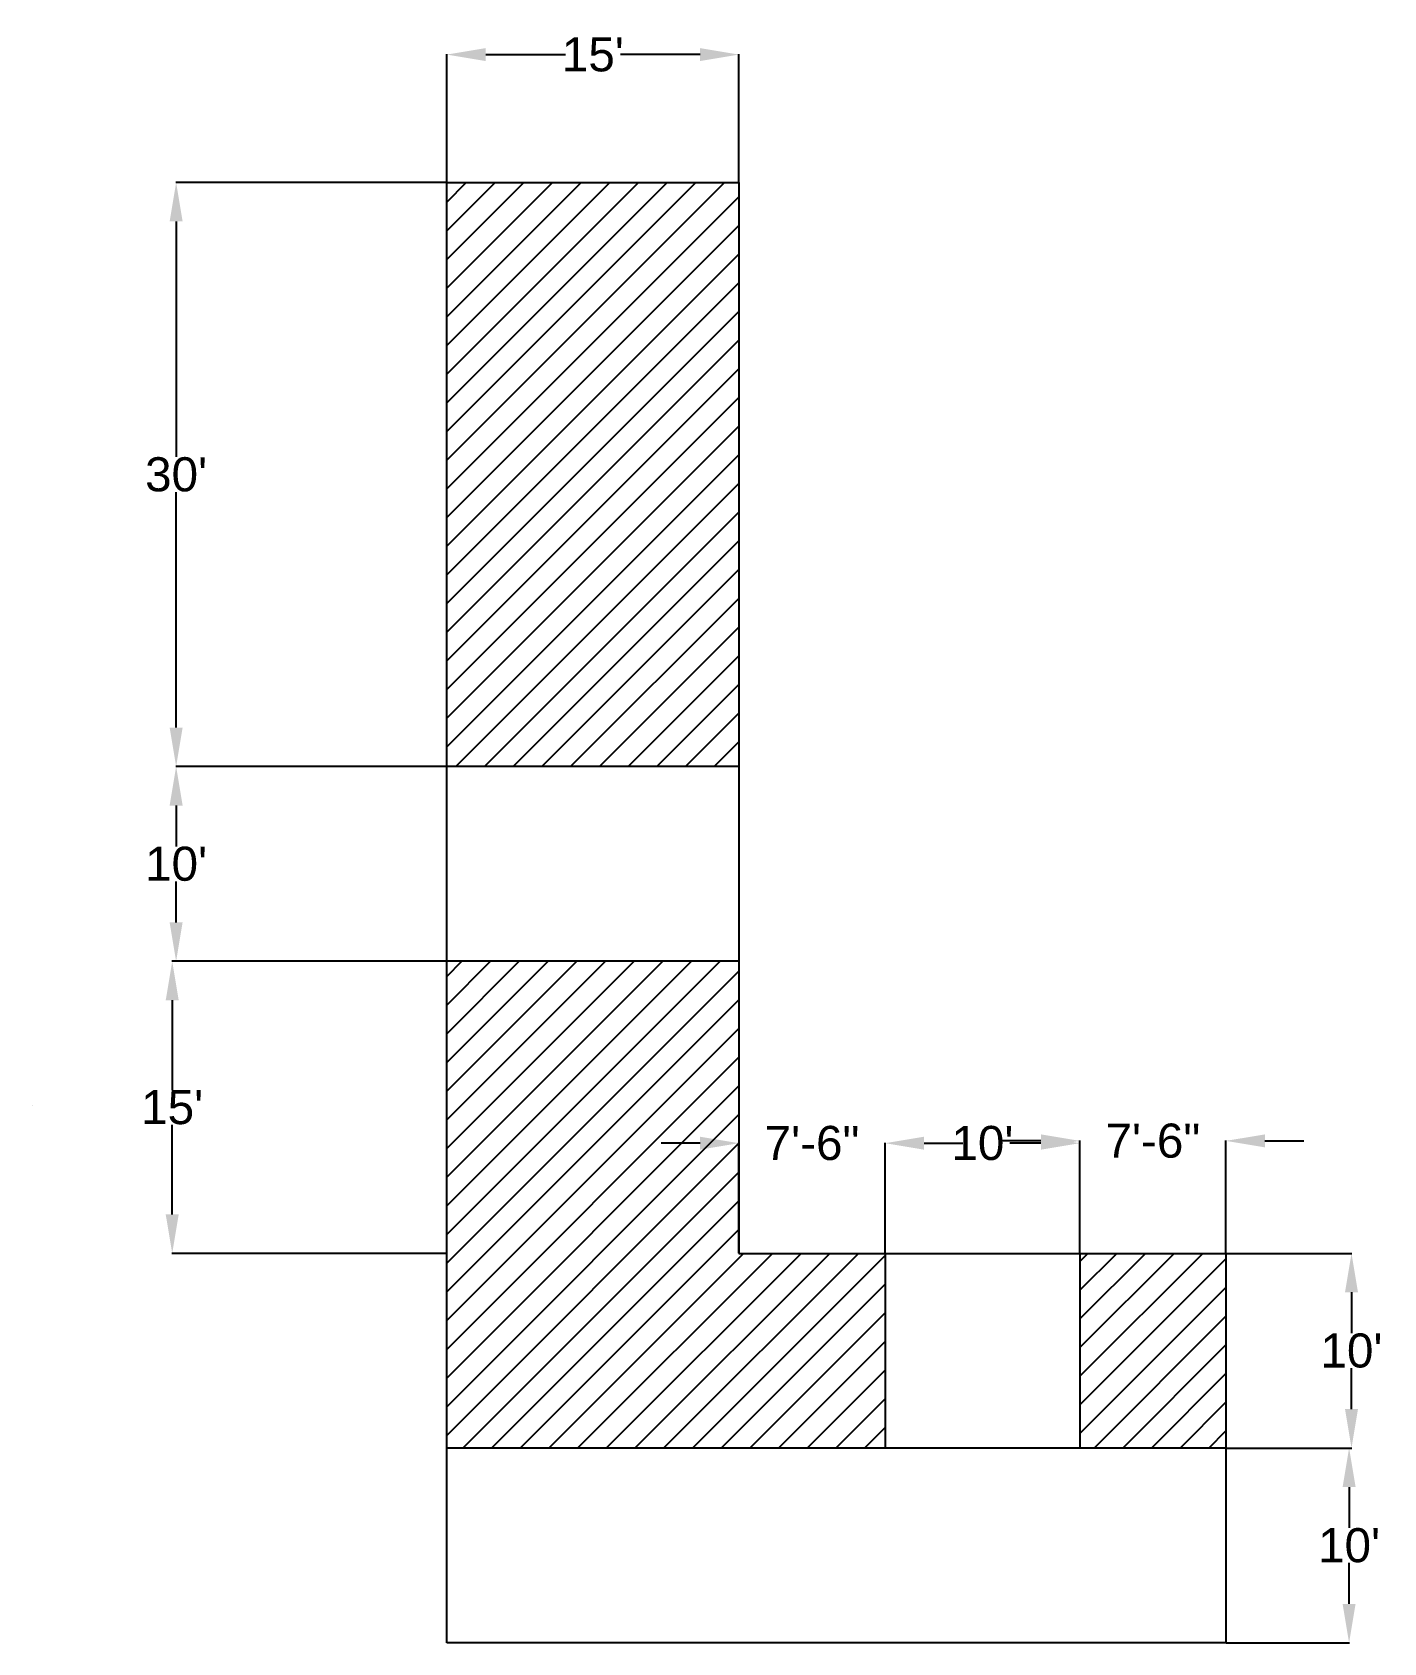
# Model space of a CAD drawing. Header units: inches. Extents: x 2757 to 3590, y 1795 to 2788.
import ezdxf

# ---------------------------------------------------------------- set-up
doc = ezdxf.new("R2010")
doc.units = ezdxf.units.IN
doc.header["$MEASUREMENT"] = 0
doc.layers.add('Layer1', color=20, linetype='Continuous')
doc.styles.get("Standard").update_dxf_attribs({"font": 'arial.ttf'})
doc.dimstyles.get("Standard").update_dxf_attribs({"dimtxt": 21, "dimasz": 24, "dimexe": 0.18, "dimexo": 0.0625, "dimgap": 0.09, "dimtad": 0, "dimtih": 1, "dimtoh": 1, "dimdec": 4, "dimzin": 0, "dimdsep": 46, "dimlunit": 4, "dimtxsty": 'Standard', "dimcen": 0.09, "dimclrd": 2, "dimclrt": 2, "dimadec": 0, "dimazin": 0, "dimtfac": 1, "dimtdec": 4, "dimtofl": 0, "dimtmove": 0, "dimatfit": 3, "dimfxl": 1, "dimtolj": 1, "dimtzin": 0, "dimarcsym": 0})
pattern_1 = [(45, (-254.051, 0), (-8.838835, 8.838835), [])]

# ---------------------------------------------------------------- blocks, each defined once
blk = doc.blocks.new('*D2')
at = {"layer": 'Defpoints', "color": 0, "transparency": 16777216}
for p in [(3012.76, 2695.49), (2846.02, 2335.49), (3012.76, 2335.49)]:
    blk.add_point(p, dxfattribs=at)
at = {"layer": 'Layer1', "color": 0, "lineweight": -2, "transparency": 16777216}
for p, q in [((3012.7, 2695.49), (2845.84, 2695.49)), ((3012.7, 2335.49), (2845.84, 2335.49))]:
    blk.add_line(p, q, dxfattribs=at)
at = {"layer": 'Layer1', "color": 2, "lineweight": -2, "transparency": 16777216}
for p, q in [((2846.02, 2671.49), (2846.02, 2526.3)), ((2846.02, 2359.49), (2846.02, 2504.67))]:
    blk.add_line(p, q, dxfattribs=at)
at = {"layer": 'Layer1', "color": 2, "transparency": 16777216}
for points in [[(2842.02, 2671.49), (2850.02, 2671.49), (2846.02, 2695.49)], [(2842.02, 2359.49), (2850.02, 2359.49), (2846.02, 2335.49)]]:
    blk.add_solid(points, dxfattribs=at)
at = {"layer": 'Layer1', "color": 2, "transparency": 16777216, "insert": (2846.02, 2515.49), "char_height": 21, "attachment_point": 5}
blk.add_mtext("\\A1;30'", dxfattribs=at)
blk = doc.blocks.new('*D3')
at = {"layer": 'Defpoints', "color": 0, "transparency": 16777216}
for p in [(2846.02, 2335.49), (3012.76, 2335.49), (3012.76, 2215.49)]:
    blk.add_point(p, dxfattribs=at)
at = {"layer": 'Layer1', "color": 0, "lineweight": -2, "transparency": 16777216}
for p, q in [((3012.7, 2335.49), (2845.84, 2335.49)), ((3012.7, 2215.49), (2845.84, 2215.49))]:
    blk.add_line(p, q, dxfattribs=at)
at = {"layer": 'Layer1', "color": 2, "lineweight": -2, "transparency": 16777216}
for p, q in [((2846.02, 2311.49), (2846.02, 2286.3)), ((2846.02, 2239.49), (2846.02, 2264.67))]:
    blk.add_line(p, q, dxfattribs=at)
at = {"layer": 'Layer1', "color": 2, "transparency": 16777216}
for points in [[(2842.02, 2311.49), (2850.02, 2311.49), (2846.02, 2335.49)], [(2842.02, 2239.49), (2850.02, 2239.49), (2846.02, 2215.49)]]:
    blk.add_solid(points, dxfattribs=at)
at = {"layer": 'Layer1', "color": 2, "transparency": 16777216, "insert": (2846.02, 2275.49), "char_height": 21, "attachment_point": 5}
blk.add_mtext("\\A1;10'", dxfattribs=at)
blk = doc.blocks.new('*D5')
at = {"layer": 'Defpoints', "color": 0, "transparency": 16777216}
for p in [(3192.76, 2774.31), (3012.76, 2695.49), (3192.76, 2695.49)]:
    blk.add_point(p, dxfattribs=at)
at = {"layer": 'Layer1', "color": 0, "lineweight": -2, "transparency": 16777216}
for p, q in [((3012.76, 2695.55), (3012.76, 2774.49)), ((3192.76, 2695.55), (3192.76, 2774.49))]:
    blk.add_line(p, q, dxfattribs=at)
at = {"layer": 'Layer1', "color": 2, "lineweight": -2, "transparency": 16777216}
for p, q in [((3036.76, 2774.31), (3085.84, 2774.31)), ((3168.76, 2774.31), (3119.68, 2774.31))]:
    blk.add_line(p, q, dxfattribs=at)
at = {"layer": 'Layer1', "color": 2, "transparency": 16777216}
for points in [[(3036.76, 2778.31), (3036.76, 2770.31), (3012.76, 2774.31)], [(3168.76, 2778.31), (3168.76, 2770.31), (3192.76, 2774.31)]]:
    blk.add_solid(points, dxfattribs=at)
at = {"layer": 'Layer1', "color": 2, "transparency": 16777216, "insert": (3102.76, 2774.31), "char_height": 21, "attachment_point": 5}
blk.add_mtext("\\A1;15'", dxfattribs=at)
blk = doc.blocks.new('*D6')
at = {"layer": 'Defpoints', "color": 0, "transparency": 16777216}
for p in [(3192.76, 2103.39), (3192.76, 2035.49), (3282.76, 2035.49)]:
    blk.add_point(p, dxfattribs=at)
at = {"layer": 'Layer1', "color": 2, "lineweight": -2, "transparency": 16777216}
for p, q in [((3168.76, 2103.39), (3144.76, 2103.39)), ((3306.76, 2103.39), (3330.76, 2103.39))]:
    blk.add_line(p, q, dxfattribs=at)
at = {"layer": 'Layer1', "color": 0, "lineweight": -2, "transparency": 16777216}
for p, q in [((3192.76, 2035.55), (3192.76, 2103.57)), ((3282.76, 2035.55), (3282.76, 2103.57))]:
    blk.add_line(p, q, dxfattribs=at)
at = {"layer": 'Layer1', "color": 2, "transparency": 16777216}
for points in [[(3168.76, 2107.39), (3168.76, 2099.39), (3192.76, 2103.39)], [(3306.76, 2107.39), (3306.76, 2099.39), (3282.76, 2103.39)]]:
    blk.add_solid(points, dxfattribs=at)
at = {"layer": 'Layer1', "color": 2, "transparency": 16777216, "insert": (3237.76, 2103.39), "char_height": 21, "attachment_point": 5}
blk.add_mtext('\\A1;7\'-6"', dxfattribs=at)
blk = doc.blocks.new('*D7')
at = {"layer": 'Defpoints', "color": 0, "transparency": 16777216}
for p in [(3282.76, 2103.39), (3282.76, 2035.49), (3402.76, 2035.49)]:
    blk.add_point(p, dxfattribs=at)
at = {"layer": 'Layer1', "color": 0, "lineweight": -2, "transparency": 16777216}
for p, q in [((3282.76, 2035.55), (3282.76, 2103.57)), ((3402.76, 2035.55), (3402.76, 2103.57))]:
    blk.add_line(p, q, dxfattribs=at)
at = {"layer": 'Layer1', "color": 2, "lineweight": -2, "transparency": 16777216}
for p, q in [((3306.76, 2103.39), (3325.84, 2103.39)), ((3378.76, 2103.39), (3359.68, 2103.39))]:
    blk.add_line(p, q, dxfattribs=at)
at = {"layer": 'Layer1', "color": 2, "transparency": 16777216}
for points in [[(3306.76, 2107.39), (3306.76, 2099.39), (3282.76, 2103.39)], [(3378.76, 2107.39), (3378.76, 2099.39), (3402.76, 2103.39)]]:
    blk.add_solid(points, dxfattribs=at)
at = {"layer": 'Layer1', "color": 2, "transparency": 16777216, "insert": (3342.76, 2103.39), "char_height": 21, "attachment_point": 5}
blk.add_mtext("\\A1;10'", dxfattribs=at)
blk = doc.blocks.new('*D8')
at = {"layer": 'Defpoints', "color": 0, "transparency": 16777216}
for p in [(3402.76, 2104.82), (3402.76, 2035.49), (3492.76, 2035.49)]:
    blk.add_point(p, dxfattribs=at)
at = {"layer": 'Layer1', "color": 2, "lineweight": -2, "transparency": 16777216}
for p, q in [((3378.76, 2104.82), (3354.76, 2104.82)), ((3516.76, 2104.82), (3540.76, 2104.82))]:
    blk.add_line(p, q, dxfattribs=at)
at = {"layer": 'Layer1', "color": 0, "lineweight": -2, "transparency": 16777216}
for p, q in [((3402.76, 2035.55), (3402.76, 2105)), ((3492.76, 2035.55), (3492.76, 2105))]:
    blk.add_line(p, q, dxfattribs=at)
at = {"layer": 'Layer1', "color": 2, "transparency": 16777216}
for points in [[(3378.76, 2108.82), (3378.76, 2100.82), (3402.76, 2104.82)], [(3516.76, 2108.82), (3516.76, 2100.82), (3492.76, 2104.82)]]:
    blk.add_solid(points, dxfattribs=at)
at = {"layer": 'Layer1', "color": 2, "transparency": 16777216, "insert": (3447.76, 2104.82), "char_height": 21, "attachment_point": 5}
blk.add_mtext('\\A1;7\'-6"', dxfattribs=at)
blk = doc.blocks.new('*D9')
at = {"layer": 'Defpoints', "color": 0, "transparency": 16777216}
for p in [(3492.76, 2035.49), (3492.76, 1915.49), (3570.12, 1915.49)]:
    blk.add_point(p, dxfattribs=at)
at = {"layer": 'Layer1', "color": 0, "lineweight": -2, "transparency": 16777216}
for p, q in [((3492.82, 2035.49), (3570.3, 2035.49)), ((3492.82, 1915.49), (3570.3, 1915.49))]:
    blk.add_line(p, q, dxfattribs=at)
at = {"layer": 'Layer1', "color": 2, "lineweight": -2, "transparency": 16777216}
for p, q in [((3570.12, 2011.49), (3570.12, 1986.3)), ((3570.12, 1939.49), (3570.12, 1964.67))]:
    blk.add_line(p, q, dxfattribs=at)
at = {"layer": 'Layer1', "color": 2, "transparency": 16777216}
for points in [[(3566.12, 2011.49), (3574.12, 2011.49), (3570.12, 2035.49)], [(3566.12, 1939.49), (3574.12, 1939.49), (3570.12, 1915.49)]]:
    blk.add_solid(points, dxfattribs=at)
at = {"layer": 'Layer1', "color": 2, "transparency": 16777216, "insert": (3570.12, 1975.49), "char_height": 21, "attachment_point": 5}
blk.add_mtext("\\A1;10'", dxfattribs=at)
blk = doc.blocks.new('*D10')
at = {"layer": 'Defpoints', "color": 0, "transparency": 16777216}
for p in [(3492.76, 1915.49), (3492.76, 1795.49), (3568.64, 1795.49)]:
    blk.add_point(p, dxfattribs=at)
at = {"layer": 'Layer1', "color": 0, "lineweight": -2, "transparency": 16777216}
for p, q in [((3492.82, 1915.49), (3568.82, 1915.49)), ((3492.82, 1795.49), (3568.82, 1795.49))]:
    blk.add_line(p, q, dxfattribs=at)
at = {"layer": 'Layer1', "color": 2, "lineweight": -2, "transparency": 16777216}
for p, q in [((3568.64, 1891.49), (3568.64, 1866.3)), ((3568.64, 1819.49), (3568.64, 1844.67))]:
    blk.add_line(p, q, dxfattribs=at)
at = {"layer": 'Layer1', "color": 2, "transparency": 16777216}
for points in [[(3564.64, 1891.49), (3572.64, 1891.49), (3568.64, 1915.49)], [(3564.64, 1819.49), (3572.64, 1819.49), (3568.64, 1795.49)]]:
    blk.add_solid(points, dxfattribs=at)
at = {"layer": 'Layer1', "color": 2, "transparency": 16777216, "insert": (3568.64, 1855.49), "char_height": 21, "attachment_point": 5}
blk.add_mtext("\\A1;10'", dxfattribs=at)
blk = doc.blocks.new('*D11')
at = {"layer": 'Defpoints', "color": 0, "transparency": 16777216}
for p in [(3012.76, 2215.49), (2843.6, 2035.49), (3012.76, 2035.49)]:
    blk.add_point(p, dxfattribs=at)
at = {"layer": 'Layer1', "color": 0, "lineweight": -2, "transparency": 16777216}
for p, q in [((3012.7, 2215.49), (2843.42, 2215.49)), ((3012.7, 2035.49), (2843.42, 2035.49))]:
    blk.add_line(p, q, dxfattribs=at)
at = {"layer": 'Layer1', "color": 2, "lineweight": -2, "transparency": 16777216}
for p, q in [((2843.6, 2191.49), (2843.6, 2136.3)), ((2843.6, 2059.49), (2843.6, 2114.67))]:
    blk.add_line(p, q, dxfattribs=at)
at = {"layer": 'Layer1', "color": 2, "transparency": 16777216}
for points in [[(2839.6, 2191.49), (2847.6, 2191.49), (2843.6, 2215.49)], [(2839.6, 2059.49), (2847.6, 2059.49), (2843.6, 2035.49)]]:
    blk.add_solid(points, dxfattribs=at)
at = {"layer": 'Layer1', "color": 2, "transparency": 16777216, "insert": (2843.6, 2125.49), "char_height": 21, "attachment_point": 5}
blk.add_mtext("\\A1;15'", dxfattribs=at)

msp = doc.modelspace()

# ---------------------------------------------------------------- hatches: boundary and pattern name
at = {"layer": 'Layer1', "true_color": 0xd19cc7}
h = msp.add_hatch(dxfattribs=at)
h.set_pattern_fill('ANSI31', color=9, scale=100)
h.set_pattern_definition(pattern_1)
h.paths.add_polyline_path([(3192.76183, 2695.48549), (3012.76183, 2695.48549), (3012.76183, 2335.48549), (3192.76183, 2335.48549)])
h = msp.add_hatch(dxfattribs=at)
h.set_pattern_fill('ANSI31', color=9, scale=100)
h.set_pattern_definition(pattern_1)
h.paths.add_polyline_path([(3192.76183, 2215.48549), (3012.76183, 2215.48549), (3012.76183, 1915.48549), (3282.76183, 1915.48549), (3282.76183, 2035.48549), (3192.76183, 2035.48549)])
h.paths.add_polyline_path([(3492.76183, 2035.48549), (3402.76183, 2035.48549), (3402.76183, 1915.48549), (3492.76183, 1915.48549)])

# ---------------------------------------------------------------- linework, layer by layer
for p, q in [((3012.76183, 2695.48549), (3192.76183, 2695.48549)), ((3012.76183, 1915.48549), (3012.76183, 2695.48549)), ((3192.76183, 2695.48549), (3192.76183, 2335.48549)), ((3192.76183, 2335.48549), (3012.76183, 2335.48549)), ((3192.76183, 2335.48549), (3192.76183, 2215.48549)), ((3192.76183, 2215.48549), (3012.76183, 2215.48549)), ((3192.76183, 2215.48549), (3192.76183, 2035.48549)), ((2757.36511, 2126.36016), (2757.36511, 2126.36016)), ((3192.76183, 2035.48549), (3282.76183, 2035.48549)), ((3282.76183, 2035.48549), (3402.76183, 2035.48549)), ((3282.76183, 2035.48549), (3282.76183, 1915.48549)), ((3402.76183, 2035.48549), (3492.76183, 2035.48549)), ((3402.76183, 2035.48549), (3402.76183, 1915.48549)), ((3492.76183, 2035.48549), (3492.76183, 1915.48549)), ((3492.76183, 1915.48549), (3012.76183, 1915.48549)), ((3012.76183, 1795.48549), (3012.76183, 1915.48549)), ((3492.76183, 1915.48549), (3492.76183, 1795.48549)), ((3492.76183, 1795.48549), (3012.76183, 1795.48549))]:
    msp.add_line(p, q)

# ---------------------------------------------------------------- dimensions: what is measured, and where the dimension line sits
at = {"layer": 'Layer1'}
for base, p1, p2, picture, middle in [((3192.76183, 2774.31496), (3012.76183, 2695.48549), (3192.76183, 2695.48549), '*D5', (3102.76183, 2774.31496)), ((3192.76183, 2103.39483), (3282.76183, 2035.48549), (3192.76183, 2035.48549), '*D6', (3237.76183, 2103.39483)), ((3282.76183, 2103.39483), (3402.76183, 2035.48549), (3282.76183, 2035.48549), '*D7', (3342.76183, 2103.39483)), ((3402.76183, 2104.81633), (3492.76183, 2035.48549), (3402.76183, 2035.48549), '*D8', (3447.76183, 2104.81633))]:
    dim = msp.add_linear_dim(base=base, p1=p1, p2=p2, dimstyle='Standard', dxfattribs=at)
    dim.commit()
    dim.dimension.update_dxf_attribs({"geometry": picture, "text_midpoint": middle})
for base, p1, p2, picture, middle in [((2846.0223, 2335.48549), (3012.76183, 2695.48549), (3012.76183, 2335.48549), '*D2', (2846.0223, 2515.48549)), ((2846.0223, 2335.48549), (3012.76183, 2215.48549), (3012.76183, 2335.48549), '*D3', (2846.0223, 2275.48549)), ((2843.59768, 2035.48549), (3012.76183, 2215.48549), (3012.76183, 2035.48549), '*D11', (2843.59768, 2125.48549)), ((3570.12163, 1915.48549), (3492.76183, 2035.48549), (3492.76183, 1915.48549), '*D9', (3570.12163, 1975.48549)), ((3568.64491, 1795.48549), (3492.76183, 1915.48549), (3492.76183, 1795.48549), '*D10', (3568.64491, 1855.48549))]:
    dim = msp.add_linear_dim(base=base, p1=p1, p2=p2, angle=90, dimstyle='Standard', dxfattribs=at)
    dim.commit()
    dim.dimension.update_dxf_attribs({"geometry": picture, "text_midpoint": middle})

doc.saveas('drawing.dxf')
